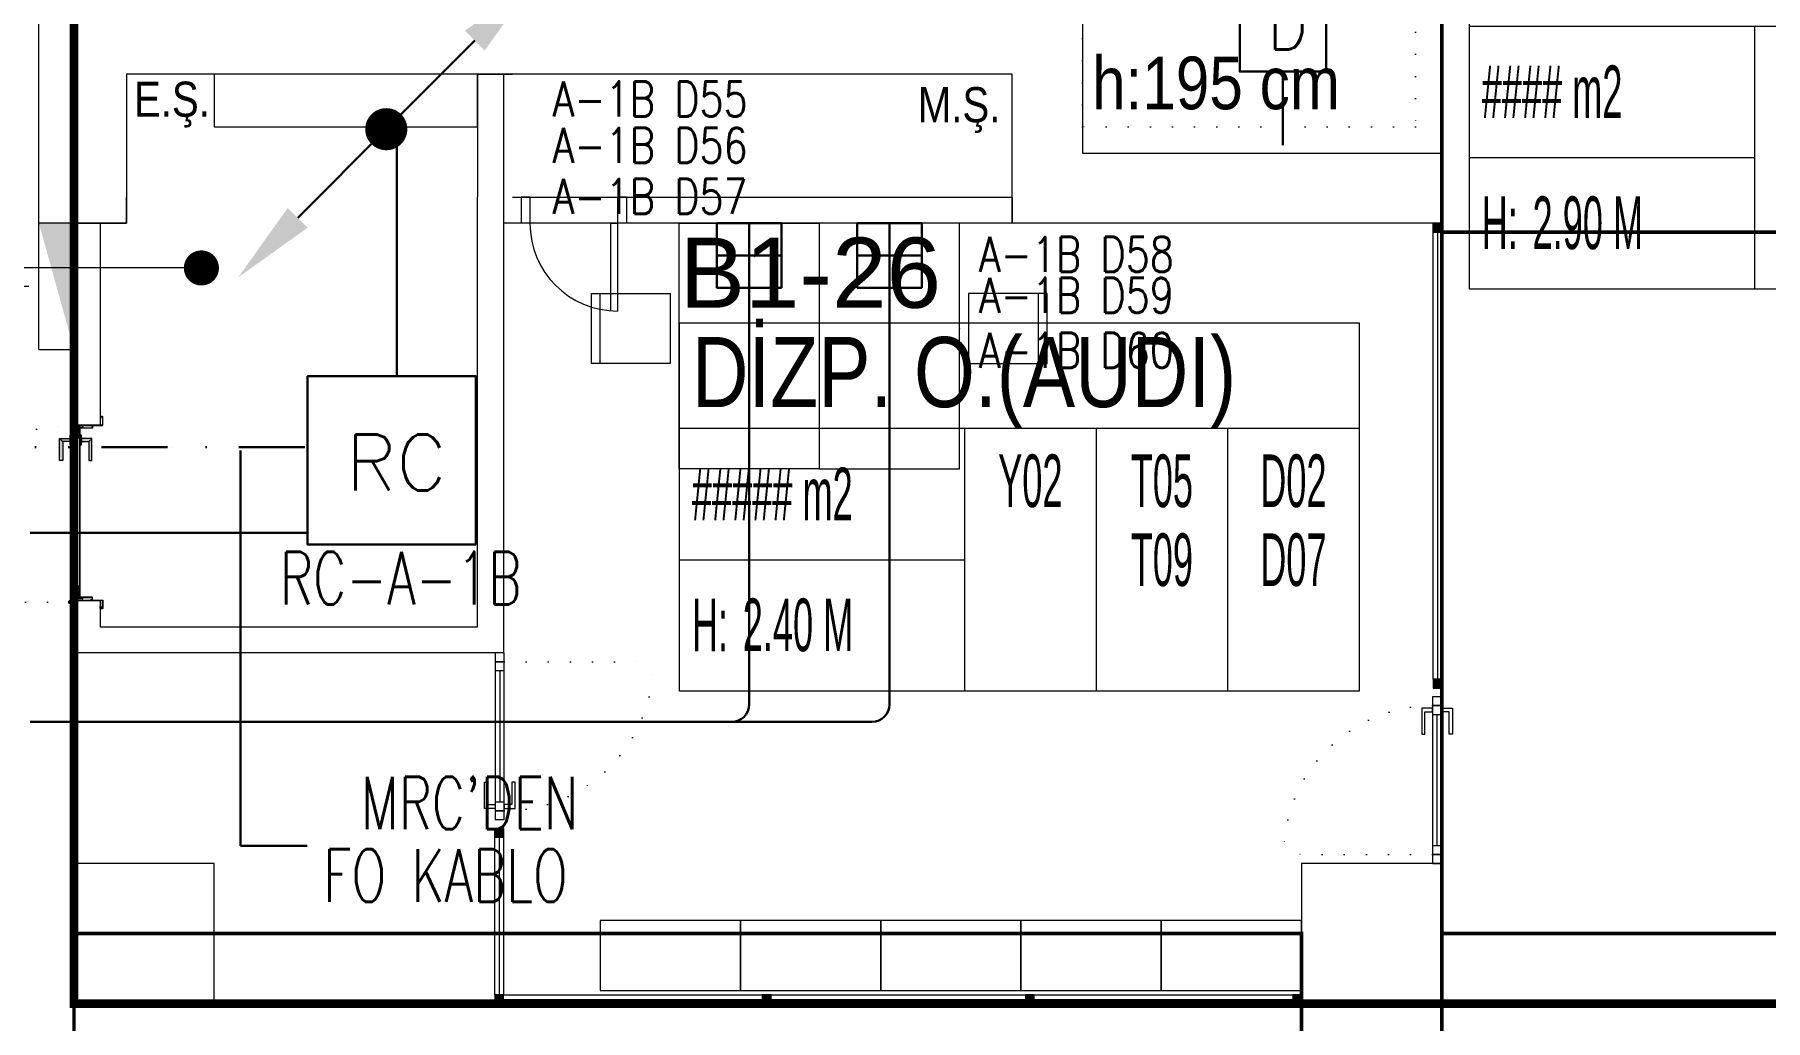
# Model space of a CAD drawing. Header units: metres. Extents: x -13621 to 152406, y -16073 to 22221.
# Drawn here: x 64418 to 65405, y 1591 to 2153 of the extents above; entities that cross this region are included whole.
import ezdxf
from ezdxf.enums import TextEntityAlignment as Align
from ezdxf.xclip import XClip

# ---------------------------------------------------------------- set-up
doc = ezdxf.new("R2010")
doc.units = ezdxf.units.M
doc.header["$LTSCALE"] = 100
doc.header["$MEASUREMENT"] = 0
doc.header["$XCLIPFRAME"] = 0
for name, pattern in [('DIVIDE2', [0.625, 0.25, -0.125, 0, -0.125, 0, -0.125]), ('DOT2', [0.125, 0, -0.125]), ('DOT5', [0.75, 0, -0.75]), ('HIDDEN', [0.375, 0.25, -0.125])]:
    doc.linetypes.add(name, pattern=pattern)
doc.layers.get('0').update_dxf_attribs({"color": 9, "lineweight": 9})
for name, color, linetype, lineweight in [('00', 9, 'Continuous', 9), ('01', 9, 'Continuous', 9), ('05', 9, 'Continuous', 9), ('05S', 9, 'Continuous', 9), ('06B', 9, 'Continuous', 9), ('06D', 9, 'Continuous', 9), ('10', 9, 'Continuous', 9), ('15', 9, 'Continuous', 9), ('20', 9, 'DOT2', 9), ('21', 9, 'Continuous', 9), ('21_mahal200', 9, 'Continuous', 9), ('32-ekipman', 9, 'Continuous', 9), ('Data  Tavan', 170, 'Continuous', 30), ('E-DAHİLİ DOME KAMERA', 7, 'Continuous', 30), ('E-DAHİLİ KAMERA', 7, 'Continuous', 30), ('E-DATA PRİZİ (RJ45)', 7, 'Continuous', 30), ('E-DATA-TEKNISYEN IS EMRI', 7, 'Continuous', 30), ('E-DUVARA MONTE PRİZ KUTUSU', 7, 'Continuous', 30), ('E-KABLO', 7, 'Continuous', 30), ('E-OK', 3, 'Continuous', 30), ('E-TELEFON  DATA RACK KABİN', 7, 'Continuous', 30), ('E-YAZI', 7, 'Continuous', 30)]:
    doc.layers.add(name, color=color, linetype=linetype, lineweight=lineweight)
doc.styles.add('Arial', font='arial.ttf', dxfattribs={"height": 2.5})
doc.styles.add('E-YAZI', font='txttw.shx')
doc.styles.add('MuuM_TEXT-STANDART', font='ARIALN.TTF')
doc.dimstyles.new('MuuM_DIM200', dxfattribs={"dimscale": 20, "dimtxt": 2, "dimasz": 1, "dimexe": 1, "dimexo": 1, "dimgap": 1, "dimtad": 1, "dimdec": 1, "dimrnd": 0.5, "dimdsep": 46, "dimtxsty": 'MuuM_TEXT-STANDART', "dimblk": 'ARCHTICK', "dimcen": 0, "dimdle": 0.15, "dimclrd": 256, "dimclre": 256, "dimclrt": 256, "dimadec": 0, "dimazin": 0, "dimtfac": 5, "dimtdec": 1, "dimtix": 1, "dimtmove": 2, "dimatfit": 3, "dimldrblk": 'DOT', "dimfxl": 3, "dimfxlon": 1, "dimtolj": 1, "dimlwd": -1, "dimlwe": -1, "dimarcsym": 0})

# ---------------------------------------------------------------- blocks, each defined once
blk = doc.blocks.new('E-DATA-TEKNISYEN IS EMRI')
at = {"layer": 'E-DATA PRİZİ (RJ45)', "color": 6}
blk.add_line((0, 0), (0, 41.99), dxfattribs=at)
blk.add_lwpolyline([(-24.58, 89.56), (24.58, 89.56), (24.58, 41.99), (-24.58, 41.99)], close=True, dxfattribs=at)
at = {"layer": 'E-DATA PRİZİ (RJ45)', "color": 6, "style": 'E-YAZI'}
for s, p in [('T.I.E', (-32.08, 140.36)), ('X3', (-17.82, 101.31)), ('D', (-8.79, 54.59))]:
    blk.add_text(s, height=25.6, rotation=0.00003, dxfattribs=at).set_placement(p)
blk = doc.blocks.new('10_DUVARA MONTE PRİZ KUTUSU')
at = {"layer": 'E-DUVARA MONTE PRİZ KUTUSU', "color": 4}
for p, q in [((0, 24.5), (0, -24.5)), ((24.5, 0), (-24.5, 0))]:
    blk.add_line(p, q, dxfattribs=at)
blk.add_lwpolyline([(-24.5, -24.5), (24.5, -24.5), (24.5, 24.5), (-24.5, 24.5)], close=True, dxfattribs=at)
blk = doc.blocks.new('100_TELEFON DATA RACK KABİN')
at = {"layer": 'E-TELEFON  DATA RACK KABİN', "color": 4}
blk.add_lwpolyline([(2.4, 0), (2.4, 4.8), (-2.4, 4.8), (-2.4, 0)], close=True, dxfattribs=at)
at = {"layer": 'E-TELEFON  DATA RACK KABİN', "color": 3, "style": 'E-YAZI'}
blk.add_text('RC', height=1.6, dxfattribs=at).set_placement((-1.312, 1.543))
blk = doc.blocks.new('*U201')
at = {"layer": 'E-OK', "color": 3, "linetype": 'Continuous'}
blk.add_line((-126.3, -126.2), (0, 0), dxfattribs=at)
at = {"layer": 'E-OK', "color": 4, "linetype": 'Continuous', "const_width": 30}
blk.add_lwpolyline([(-15, 0, 1), (15, 0, 1)], format="xyb", close=True, dxfattribs=at)
at = {"layer": 'E-OK', "color": 3, "linetype": 'Continuous'}
blk.add_solid([(-112.2, -140.4), (-140.4, -112.1), (-211.2, -211)], dxfattribs=at)
blk = doc.blocks.new('100_DAHİLİ DOME KAMERA')
at = {"layer": 'E-DAHİLİ DOME KAMERA', "color": 4}
for p, q in [((-1.936, 0.715), (-1.936, -0.689)), ((0.82, 0.715), (-1.936, 0.715)), ((0.82, -0.689), (0.82, 0.715)), ((0.82, 0.294), (2.131, 0.668)), ((2.131, 0.668), (2.131, -0.643)), ((0.82, -0.268), (2.131, -0.643)), ((-1.936, -0.689), (0.82, -0.689))]:
    blk.add_line(p, q, dxfattribs=at)
at = {"layer": 'E-DAHİLİ DOME KAMERA', "color": 4, "linetype": 'Continuous'}
blk.add_circle((0, 0), 2.566, dxfattribs=at)
at = {"layer": 'E-DAHİLİ KAMERA', "color": 4}
for q in [(13.416, 6.264), (13.416, -6.264)]:
    blk.add_line((2.566, 0), q, dxfattribs=at)
blk = doc.blocks.new('p-kolon_80x80')
blk.add_lwpolyline([(-40, -40), (40, -40), (40, 40), (-40, 40)], close=True)
blk = doc.blocks.new('1.bod.mimari.elk')
at = {"layer": '01'}
blk.add_lwpolyline([(8420, -6585), (8420, -6500), (8420, -6460), (8420, -6150), (9220, -6150), (9220, -6190), (8470, -6190), (8470, -6460), (9015, -6460), (9015, -6545), (9220, -6545), (9220, -6585), (8975, -6585), (8975, -6500), (8470, -6500)], dxfattribs=at)
for p in [(8480, -6990), (9180, -6990)]:
    blk.add_blockref('p-kolon_80x80', p, dxfattribs=at)
blk = doc.blocks.new('p-işyeri')
at = {"color": 0, "const_width": 2}
blk.add_lwpolyline([(200, 0), (200, 700), (-200, 700), (-200, 0)], close=True, dxfattribs=at)
blk = doc.blocks.new('gr-p-birim')
blk.add_lwpolyline([(-0.5, -0.5), (0.5, -0.5), (0.5, 0.5), (-0.5, 0.5)], close=True)
blk = doc.blocks.new('gr-p-barel kilitli kapı kolu')
at = {"layer": '05S'}
h = blk.add_hatch(color=256, dxfattribs=at)
h.paths.add_polyline_path([(1.3, 0.8), (-1.3, 0.8), (-1.3, 0.7), (1.3, 0.7)])
h.paths.add_polyline_path([(2.75, 0.7), (-2.75, 0.7), (-2.75, 0), (2.75, 0)])
h.paths.add_polyline_path([(-11.7, 4.9), (-11.7, 6.7), (0.9, 6.7), (0.9, 0.8), (-0.9, 0.8), (-0.9, 4.9)])
at = {"flags": 128}
for points in [[(-0.9, 0.8), (-0.9, 4.9), (-11.7, 4.9), (-11.7, 6.7), (0.9, 6.7), (0.9, 0.8)], [(-0.8, 5), (0.8, 6.6)]]:
    blk.add_lwpolyline(points, dxfattribs=at)
blk.add_lwpolyline([(-2.75, 0), (-2.75, 0.7), (2.75, 0.7), (2.75, 0)])
blk.add_lwpolyline([(-1.3, 0.7), (1.3, 0.7), (1.3, 0.8), (-1.3, 0.8)], close=True)
blk = doc.blocks.new('prf-scr2')
at = {"linetype": 'DOT2', "ltscale": 10}
blk.add_line((0, 0.19), (0, -1.06), dxfattribs=at)
for p, q in [((0.09, -0.24), (-0.09, -0.2)), ((-0.09, -0.24), (0.09, -0.28)), ((0.09, -0.32), (-0.09, -0.28)), ((-0.09, -0.32), (0.09, -0.36)), ((0.09, -0.4), (-0.09, -0.36)), ((-0.09, -0.4), (0.09, -0.44)), ((0.09, -0.48), (-0.09, -0.44)), ((-0.09, -0.48), (0.09, -0.52)), ((0.09, -0.56), (-0.09, -0.52)), ((-0.09, -0.56), (0.09, -0.6)), ((0.09, -0.64), (-0.09, -0.6)), ((-0.09, -0.64), (0.09, -0.68)), ((0.09, -0.72), (-0.09, -0.68)), ((-0.09, -0.72), (0.09, -0.76)), ((0.06, -0.84), (-0.08, -0.76)), ((-0.07, -0.8), (0.06, -0.84)), ((0.09, -0.17), (0, -0.15)), ((0, -0.18), (0.09, -0.2))]:
    blk.add_line(p, q)
blk.add_lwpolyline([(0.23, 0), (-0.23, 0), (-0.23, -0.01), (-0.12, -0.14), (0.12, -0.14), (0.23, -0.01), (0.23, 0)], close=True)
for points in [[(0.23, -0.01), (-0.23, -0.01)], [(-0.09, -0.14), (-0.09, -0.2), (-0.12, -0.22), (-0.12, -0.23), (-0.09, -0.24), (-0.09, -0.28), (-0.12, -0.3), (-0.12, -0.31), (-0.09, -0.32), (-0.09, -0.36), (-0.12, -0.38), (-0.12, -0.39), (-0.09, -0.4), (-0.09, -0.44), (-0.12, -0.46), (-0.12, -0.46), (-0.09, -0.48), (-0.09, -0.52), (-0.12, -0.54), (-0.12, -0.54), (-0.09, -0.56), (-0.09, -0.6), (-0.12, -0.62), (-0.12, -0.62), (-0.09, -0.64), (-0.09, -0.68), (-0.12, -0.69), (-0.12, -0.7), (-0.09, -0.72), (-0.09, -0.73), (-0.08, -0.76), (-0.1, -0.77), (-0.1, -0.78), (-0.07, -0.8), (-0.01, -0.94), (0, -0.95), (0.01, -0.94), (0.08, -0.76), (0.09, -0.76), (0.12, -0.74), (0.12, -0.73), (0.09, -0.72), (0.09, -0.68), (0.12, -0.66), (0.12, -0.66), (0.09, -0.64), (0.09, -0.6), (0.12, -0.58), (0.12, -0.58), (0.09, -0.56), (0.09, -0.52), (0.12, -0.5), (0.12, -0.5), (0.09, -0.48), (0.09, -0.44), (0.12, -0.43), (0.12, -0.42), (0.09, -0.4), (0.09, -0.36), (0.12, -0.35), (0.12, -0.34), (0.09, -0.32), (0.09, -0.28), (0.12, -0.27), (0.12, -0.26), (0.09, -0.24), (0.09, -0.2), (0.12, -0.19), (0.12, -0.18), (0.09, -0.17), (0.09, -0.14)]]:
    blk.add_lwpolyline(points)
blk = doc.blocks.new('K-SAC-01')
at = {"layer": '10'}
for points in [[(-4.6, 16.2, -0.414214), (-4.5, 16.3), (-0.1, 16.3, -0.414214), (0, 16.2), (0, 5.9), (0.2, 5.9), (0.2, 16.2, 0.414214), (-0.1, 16.5), (-4.5, 16.5, 0.414214), (-4.8, 16.2), (-4.8, 15.3, 0.414214), (-4.5, 15), (-3.4, 15), (-3.4, 15.2), (-4.5, 15.2, -0.414214), (-4.6, 15.3)], [(0.2, 10.3, -0.414214), (0.5, 10.6), (1.5, 10.6, -0.414214), (1.8, 10.3), (1.8, 3.9, -0.414214), (1.5, 3.6, -0.414214), (1.2, 3.9), (1.2, 4.8), (0.2, 4.8), (0.2, -1.2, -0.414214), (-0.1, -1.5), (-4.5, -1.5, -0.414214), (-4.8, -1.2), (-4.8, -0.3, -0.414214), (-4.5, 0), (-3.4, 0), (-3.4, -0.2), (-4.5, -0.2, 0.414214), (-4.6, -0.3), (-4.6, -1.2, 0.414214), (-4.5, -1.3), (-0.1, -1.3, 0.414214), (0, -1.2), (0, 5), (1.4, 5), (1.4, 3.9, 0.414214), (1.5, 3.8, 0.414214), (1.6, 3.9), (1.6, 10.3, 0.414214), (1.5, 10.4), (0.5, 10.4, 0.414214), (0.4, 10.3), (0.4, 9.4), (0.2, 9.4)], [(99.8, 10.3, 0.414214), (99.5, 10.6), (98.5, 10.6, 0.414214), (98.2, 10.3), (98.2, 3.9, 0.414214), (98.5, 3.6, 0.414214), (98.8, 3.9), (98.8, 4.8), (99.8, 4.8), (99.8, -1.2, 0.414214), (100.1, -1.5), (104.5, -1.5, 0.414214), (104.8, -1.2), (104.8, -0.3, 0.414214), (104.5, 0), (103.4, 0), (103.4, -0.2), (104.5, -0.2, -0.414214), (104.6, -0.3), (104.6, -1.2, -0.414214), (104.5, -1.3), (100.1, -1.3, -0.414214), (100, -1.2), (100, 5), (98.6, 5), (98.6, 3.9, -0.414214), (98.5, 3.8, -0.414214), (98.4, 3.9), (98.4, 10.3, -0.414214), (98.5, 10.4), (99.5, 10.4, -0.414214), (99.6, 10.3), (99.6, 9.4), (99.8, 9.4)], [(104.6, 16.2, 0.414214), (104.5, 16.3), (100.1, 16.3, 0.414214), (100, 16.2), (100, 5.9), (99.8, 5.9), (99.8, 16.2, -0.414214), (100.1, 16.5), (104.5, 16.5, -0.414214), (104.8, 16.2), (104.8, 15.3, -0.414214), (104.5, 15), (103.4, 15), (103.4, 15.2), (104.5, 15.2, 0.414214), (104.6, 15.3)], [(-0.38, -2.01), (1, -1.37), (1, 1.5), (1.2, 1.5), (1.2, -1.5), (-0.27, -2.18, -14.796002)]]:
    blk.add_lwpolyline(points, format="xyb", close=True, dxfattribs=at)
for points in [[(98.8, 0.15), (98.8, 2.15), (99.1, 2.15), (99.1, 3.19), (1.5, 3.19), (1.5, 2.15), (1.8, 2.15), (1.8, 0.15), (1.5, 0.15), (1.5, 1.85), (1.2, 1.85), (1.2, 3.49), (99.4, 3.49), (99.4, 1.85), (99.1, 1.85), (99.1, 0.15)], [(98.8, 2.15), (98.8, 0.15), (99.4, 0.15), (99.4, -1.5), (1.2, -1.5), (1.2, 0.15), (1.8, 0.15), (1.8, 2.15), (2.1, 2.15), (2.1, -0.15), (1.5, -0.15), (1.5, -1.2), (99.1, -1.2), (99.1, -0.15), (98.5, -0.15), (98.5, 2.15), (98.8, 2.15)]]:
    blk.add_lwpolyline(points, dxfattribs=at)
for points in [[(2.1, 3), (8.1, 3), (8.1, -1), (2.1, -1)], [(2.4, 2.7), (7.8, 2.7), (7.8, -0.7), (2.4, -0.7)], [(98.5, 3), (92.5, 3), (92.5, -1), (98.5, -1)], [(98.2, 2.7), (92.8, 2.7), (92.8, -0.7), (98.2, -0.7)]]:
    blk.add_lwpolyline(points, close=True, dxfattribs=at)
blk.add_circle((-0.95, -2.5), 0.55, dxfattribs=at)
at = {"layer": '20', "linetype": 'HIDDEN'}
for points in [[(-0.2, -1.3), (-0.2, 0), (-1.7, 0), (-1.7, -1.3)], [(-0.4, -1.99), (-0.4, -0.2), (-1.5, -0.2), (-1.5, -1.99)]]:
    blk.add_lwpolyline(points, dxfattribs=at)
at = {"layer": '20'}
blk.add_lwpolyline([(-0.95, -2.5), (-0.95, -102.85)], dxfattribs=at)
blk.add_arc((-0.95, -2.5), 100.35, 270, 1.51314, dxfattribs=at)
at = {"layer": '06B'}
blk.add_blockref('gr-p-barel kilitli kapı kolu', (91.4, 3.51), dxfattribs=at)
at = {"layer": '06B', "xscale": -1, "rotation": 180}
blk.add_blockref('gr-p-barel kilitli kapı kolu', (91.4, -1.51), dxfattribs=at)
at = {"layer": '10', "xscale": -1, "rotation": 90}
blk.add_blockref('prf-scr2', (1.5, 1), dxfattribs=at)
at = {"layer": '10', "rotation": 270}
blk.add_blockref('prf-scr2', (99.1, 1.22), dxfattribs=at)
blk = doc.blocks.new('p-al-01')
at = {"layer": '06B'}
for points in [[(27.05, 4.35), (27.05, 10.6), (42.05, 10.6), (42.05, 8.72), (29.3, 8.72), (29.3, 8.72), (29.3, 4.35), (27.05, 4.35)], [(27.05, -0.65), (27.05, -6.9), (42.05, -6.9), (42.05, -5.03), (29.3, -5.03), (29.3, -5.03), (29.3, -0.65), (27.05, -0.65)]]:
    blk.add_lwpolyline(points, dxfattribs=at)
at = {"layer": '06D'}
for p, q in [((115.67, 4.35), (28.8, 4.35)), ((28.8, -0.65), (115.67, -0.65))]:
    blk.add_line(p, q, dxfattribs=at)
at = {"layer": '10'}
for points in [[(25.67, -0.65), (25.67, 4.35), (20.67, 4.35), (20.67, -0.65)], [(30.67, -0.65), (30.67, 4.35), (25.67, 4.35), (25.67, -0.65)], [(110.67, -0.65), (110.67, 4.35), (105.67, 4.35), (105.67, -0.65)], [(115.67, -0.65), (115.67, 4.35), (110.67, 4.35), (110.67, -0.65)]]:
    blk.add_lwpolyline(points, close=True, dxfattribs=at)
at = {"layer": '15'}
blk.add_lwpolyline([(105.67, 1.85), (30.67, 1.85)], dxfattribs=at)
at = {"layer": '20'}
blk.add_lwpolyline([(110.67, -0.65), (110.67, -85.65)], dxfattribs=at)
blk.add_arc((110.67, -0.65), 85, 180, 270, dxfattribs=at)
blk = doc.blocks.new('prf-10x10')
blk.add_lwpolyline([(-5, -5), (5, -5), (5, 5), (-5, 5)], close=True)
at = {"color": 255}
blk.add_solid([(-5, -5), (5, -5), (-5, 5), (5, 5)], dxfattribs=at)
at = {"layer": '10'}
blk.add_point((0, 0), dxfattribs=at)
blk = doc.blocks.new('YD-72-20')
at = {"linetype": 'Continuous'}
for p, q in [((0, 0.7139), (-0.0282, 0.6343)), ((0, 0.7139), (0.0282, 0.6343)), ((0, 0.4335), (0, 0.7139)), ((0.225, 0.3547), (0, 0.4335)), ((-0.225, 0.3547), (0.225, 0.3547)), ((-0.225, 0.3547), (0, 0.276)), ((0, 0.058), (0, 0.276)), ((0.36, 0), (-0.36, 0)), ((0.36, 0), (0.36, -0.2))]:
    blk.add_line(p, q, dxfattribs=at)
blk.add_solid([(0.36, -0.2), (-0.36, 0), (-0.36, -0.2)])
blk = doc.blocks.new('b1 yan.dol')
at = {"xscale": -100, "yscale": 100, "zscale": 100, "rotation": 90}
blk.add_blockref('YD-72-20', (64420, -17502.42), dxfattribs=at)
blk = doc.blocks.new('p-sandalye')
blk.add_line((-45, 20), (-45, -20))
blk.add_lwpolyline([(-5, 20), (-50, 20), (-50, -20), (-5, -20)], close=True)
blk.add_point((0, 0.11))
blk = doc.blocks.new('p-masa_servis')
at = {"linetype": 'DOT5'}
blk.add_lwpolyline([(0, 0), (0, 0)], dxfattribs=at)
blk.add_lwpolyline([(0, 0), (0, -80), (140, -80), (140, 0)], close=True)
for p, rotation in [((60, 0), 270), ((50, -110.11), 2.073722e-10)]:
    blk.add_blockref('p-sandalye', p, dxfattribs=dict(rotation=rotation))
blk = doc.blocks.new('_ArchTick')
at = {"color": 0, "linetype": 'ByBlock', "const_width": 0.15}
blk.add_lwpolyline([(-0.5, -0.5), (0.5, 0.5)], dxfattribs=at)
blk = doc.blocks.new('_Dot')
at = {"color": 0, "linetype": 'ByBlock', "lineweight": -2}
blk.add_line((-0.5, 0), (-1, 0), dxfattribs=at)
at = {"color": 0, "linetype": 'ByBlock', "const_width": 0.5}
blk.add_lwpolyline([(-0.25, 0, 1), (0.25, 0, 1)], format="xyb", close=True, dxfattribs=at)
blk = doc.blocks.new('0_roomno2')
blk.add_lwpolyline([(19.375, -10.5), (0, -10.5), (0, 0), (19.375, 0)], close=True)
for points in [[(0, -3), (19.375, -3)], [(8.125, -3), (8.125, -10.5)], [(11.875, -3), (11.875, -10.5)], [(15.625, -3), (15.625, -10.5)], [(0, -6.75), (8.125, -6.75)]]:
    blk.add_lwpolyline(points)
at = {"style": 'MuuM_TEXT-STANDART', "width": 0.6}
blk.add_text('H:', height=1.5, dxfattribs=at).set_placement((0.35, -8.608), align=Align.MIDDLE_LEFT)
at = {"style": 'Arial'}
blk.add_attdef('ODANO', (0, 1.17), '', height=2, dxfattribs=at)
blk.add_attdef('MEKANADI', text='', height=2, dxfattribs=at).set_placement((0.35, -3), align=Align.BOTTOM_LEFT)
at = {"style": 'MuuM_TEXT-STANDART', "width": 0.6}
for tag, p in [('YER01', (10, -4.5)), ('TAVAN01', (13.75, -4.5)), ('DUVAR01', (17.5, -4.5)), ('YER02', (10, -6.75)), ('TAVAN02', (13.75, -6.75)), ('DUVAR02', (17.5, -6.75)), ('YER03', (10, -9)), ('TAVAN03', (13.75, -9)), ('DUVAR03', (17.5, -9))]:
    blk.add_attdef(tag, text='', height=1.5, dxfattribs=at).set_placement(p, align=Align.MIDDLE_CENTER)
for tag, p in [('M2', (0.35, -4.875)), ('TEMIZTAVANYUKSEKLIGI', (1.8, -8.608))]:
    blk.add_attdef(tag, text='', height=1.5, dxfattribs=at).set_placement(p, align=Align.MIDDLE_LEFT)
blk = doc.blocks.new('ttttttttttttt')
for points in [[(3983.49, -30733.6), (3983.49, -30748.6)], [(3988.49, -30733.6), (3983.49, -30733.6)], [(3988.49, -30733.6), (3988.49, -30748.6)], [(4043.49, -30733.6), (4038.49, -30733.6)], [(4038.49, -30733.6), (4038.49, -30748.6)], [(4043.49, -30733.6), (4043.49, -30748.6)], [(3988.49, -30748.6), (3983.49, -30748.6)], [(4034.49, -30748.6), (3988.49, -30748.6)], [(4034.49, -30748.6), (4034.49, -30798.6)], [(4034.49, -30748.6), (4038.49, -30748.6)], [(4043.49, -30748.6), (4038.49, -30748.6)], [(4038.49, -30748.6), (4038.49, -30798.6)]]:
    blk.add_lwpolyline(points)
blk.add_arc((4038.49, -30748.6), 50, 180, 270)
blk = doc.blocks.new('1.bod.mimari1.elk')
at = {"layer": '00'}
for p, q in [((8670, -6500), (8690, -6500)), ((8685, -6500), (8685, -6830)), ((8470, -6585), (8470, -6570)), ((8670, -6815), (8670, -6570)), ((8690, -6570), (8975, -6570)), ((8975, -6570), (8975, -6585)), ((8440, -6700), (8440, -6585)), ((8440, -6585), (8470, -6585)), ((8455, -6585), (8455, -6700)), ((8975, -6585), (8685, -6585)), ((8455, -6700), (8440, -6700)), ((8440, -6830), (8440, -6800)), ((8440, -6800), (8455, -6800)), ((8455, -6800), (8455, -6815)), ((8455, -6815), (8670, -6815)), ((8455, -6830), (8440, -6830)), ((8685, -6830), (8455, -6830)), ((8455, -6830), (8455, -6830))]:
    blk.add_line(p, q, dxfattribs=at)
blk.add_lwpolyline([(8670, -6500), (8670, -6570)], dxfattribs=at)
at = {"layer": '01'}
blk.add_lwpolyline([(8420, -6500), (8420, -6500), (8420, -6460), (8420, -6150), (9220, -6150), (9220, -6190), (8470, -6190), (8470, -6460), (9015, -6460), (9015, -6545), (9220, -6545), (9220, -6585), (8975, -6585), (8975, -6500), (8470, -6500), (8470, -6585), (8420, -6585), (8420, -6500)], dxfattribs=at)
at = {"layer": '06D'}
for points in [[(8670, -6500), (8520, -6500), (8520, -6530), (8670, -6530), (8670, -6500)], [(8670, -6500), (8520, -6500), (8520, -6530), (8670, -6530), (8670, -6500)], [(8680, -7025), (9135, -7025)], [(8680, -7030), (9135, -7030)]]:
    blk.add_lwpolyline(points, dxfattribs=at)
for points in [[(9215, -6585), (9220, -6585), (9220, -6845), (9215, -6845)], [(8680, -6930), (8685, -6930), (8685, -7025), (8680, -7025)]]:
    blk.add_lwpolyline(points, close=True, dxfattribs=at)
at = {"layer": '15'}
for points in [[(9217.5, -6590), (9217.5, -6845)], [(8682.5, -6935), (8682.5, -7025)], [(8680, -7027.5), (9135, -7027.5)]]:
    blk.add_lwpolyline(points, dxfattribs=at)
at = {"layer": '20', "ltscale": 2, "const_width": 5}
blk.add_lwpolyline([(9920, -7030), (8440, -7030), (8440, -6150), (9920, -6150)], close=True, dxfattribs=at)
at = {"layer": '20'}
blk.add_lwpolyline([(9015, -6350), (9205, -6350), (9205, -6530), (9015, -6530)], close=True, dxfattribs=at)
blk.add_blockref('ttttttttttttt', (4711.51, 24163.6))
at = {"xscale": -1, "rotation": 270}
blk.add_blockref('K-SAC-01', (8440, -6800), dxfattribs=at)
for p, rotation in [((8684.6, -6945.67), 90), ((9215.4, -6834.33), 270)]:
    blk.add_blockref('p-al-01', p, dxfattribs=dict(rotation=rotation))
at = {"layer": '05'}
ref = blk.add_blockref('p-masa_servis', (8785, -6585), dxfattribs=dict(at, xscale=-1, rotation=90))
XClip(ref).set_block_clipping_path([(-55.5106706136, -84.5585723777), (163.3295749435, 61.9818189005)])
ref = blk.add_blockref('p-masa_servis', (8945, -6585), dxfattribs=dict(at, rotation=270))
XClip(ref).set_block_clipping_path([(-55.5106706136, -84.5585723777), (163.3295749435, 61.9818189005)])
at = {"layer": '05', "xscale": 40, "yscale": 80, "rotation": 270}
for p in [(8780, -7002.5), (8860, -7002.5), (8940, -7002.5), (9020, -7002.5), (9100, -7002.5)]:
    blk.add_blockref('gr-p-birim', p, dxfattribs=at)
at = {"layer": '06D', "color": 89, "linetype": 'HIDDEN', "true_color": 0x2e4d23, "rotation": 90}
for p in [(9920, -6390), (9920, -6790), (9140, -7190), (9920, -7190)]:
    blk.add_blockref('p-işyeri', p, dxfattribs=at)
at = {"layer": '10', "extrusion": (0, 0, -1), "xscale": -0.5, "yscale": 0.5, "zscale": -1, "rotation": 270}
for p in [(-9217.5, -6587.5), (-9217.5, -6847.5), (-8682.5, -6932.5), (-8682.5, -7027.5)]:
    blk.add_blockref('prf-10x10', p, dxfattribs=at)
at = {"layer": '10', "xscale": 0.5, "yscale": 0.5, "rotation": 90}
for p in [(9217.5, -6847.5), (8682.5, -7027.5), (8835, -7027.5), (8985, -7027.5), (9137.5, -7027.5)]:
    blk.add_blockref('prf-10x10', p, dxfattribs=at)
at = {"layer": '21_mahal200'}
ref = blk.add_blockref('0_roomno2', (9235.73, -6412.52), dxfattribs=dict(at, xscale=20, yscale=20, zscale=20))
ref.add_attrib('ODANO', 'B1-25', (9235.73, -6403.88), dxfattribs={"layer": '0', "height": 40, "style": 'Arial'})
ref.add_attrib('MEKANADI', 'Y.G.H.', dxfattribs={"layer": '0', "height": 40, "style": 'Arial'}).set_placement((9242.73, -6472.52), align=Align.BOTTOM_LEFT)
ref.add_attrib('M2', '#### m2', dxfattribs={"layer": '0', "height": 30, "style": 'MuuM_TEXT-STANDART', "width": 0.6}).set_placement((9242.73, -6510.02), align=Align.MIDDLE_LEFT)
ref.add_attrib('TEMIZTAVANYUKSEKLIGI', '2.90 M', dxfattribs={"layer": '0', "height": 30, "style": 'MuuM_TEXT-STANDART', "width": 0.6}).set_placement((9271.73, -6584.68), align=Align.MIDDLE_LEFT)
ref.add_attrib('YER01', 'Y01', dxfattribs={"layer": '0', "height": 30, "style": 'MuuM_TEXT-STANDART', "width": 0.6}).set_placement((9435.73, -6502.52), align=Align.MIDDLE_CENTER)
ref.add_attrib('TAVAN01', 'T09', dxfattribs={"layer": '0', "height": 30, "style": 'MuuM_TEXT-STANDART', "width": 0.6}).set_placement((9510.73, -6502.52), align=Align.MIDDLE_CENTER)
ref.add_attrib('DUVAR01', 'D07', dxfattribs={"layer": '0', "height": 30, "style": 'MuuM_TEXT-STANDART', "width": 0.6}).set_placement((9585.73, -6502.52), align=Align.MIDDLE_CENTER)
ref = blk.add_blockref('0_roomno2', (8785.34, -6641.81), dxfattribs=dict(at, xscale=20, yscale=20, zscale=20))
ref.add_attrib('ODANO', 'B1-26', (8785.34, -6633.16), dxfattribs={"layer": '0', "height": 40, "style": 'Arial'})
ref.add_attrib('MEKANADI', 'DİZP. O.(AUDI)', dxfattribs={"layer": '0', "height": 40, "style": 'Arial', "width": 0.8}).set_placement((8792.34, -6701.81), align=Align.BOTTOM_LEFT)
ref.add_attrib('M2', '##### m2', dxfattribs={"layer": '0', "height": 30, "style": 'MuuM_TEXT-STANDART', "width": 0.6}).set_placement((8792.34, -6739.31), align=Align.MIDDLE_LEFT)
ref.add_attrib('TEMIZTAVANYUKSEKLIGI', '2.40 M', dxfattribs={"layer": '0', "height": 30, "style": 'MuuM_TEXT-STANDART', "width": 0.6}).set_placement((8821.34, -6813.96), align=Align.MIDDLE_LEFT)
ref.add_attrib('YER01', 'Y02', dxfattribs={"layer": '0', "height": 30, "style": 'MuuM_TEXT-STANDART', "width": 0.6}).set_placement((8985.34, -6731.81), align=Align.MIDDLE_CENTER)
ref.add_attrib('TAVAN01', 'T05', dxfattribs={"layer": '0', "height": 30, "style": 'MuuM_TEXT-STANDART', "width": 0.6}).set_placement((9060.34, -6731.81), align=Align.MIDDLE_CENTER)
ref.add_attrib('DUVAR01', 'D02', dxfattribs={"layer": '0', "height": 30, "style": 'MuuM_TEXT-STANDART', "width": 0.6}).set_placement((9135.34, -6731.81), align=Align.MIDDLE_CENTER)
ref.add_attrib('TAVAN02', 'T09', dxfattribs={"layer": '0', "height": 30, "style": 'MuuM_TEXT-STANDART', "width": 0.6}).set_placement((9060.34, -6776.81), align=Align.MIDDLE_CENTER)
ref.add_attrib('DUVAR02', 'D07', dxfattribs={"layer": '0', "height": 30, "style": 'MuuM_TEXT-STANDART', "width": 0.6}).set_placement((9135.34, -6776.81), align=Align.MIDDLE_CENTER)
at = {"layer": '32-ekipman'}
blk.add_blockref('b1 yan.dol', (-56000, 10881.42), dxfattribs=at)
at = {"layer": '21', "style": 'MuuM_TEXT-STANDART'}
for s, height, p in [('h:195 cm', 30, (9020.53, -6519.94)), ('E.Ş.', 20, (8474.18, -6524.22)), ('M.Ş.', 20, (8921.17, -6527.33))]:
    blk.add_text(s, height=height, dxfattribs=at).set_placement(p)
at = {"layer": '21_mahal200'}
blk.add_leader([(8512.63, -6610.45), (8350.71, -6610.45)], dimstyle='MuuM_DIM200', override={"dimasz": 1, "dimfxl": 10}, dxfattribs=at)

msp = doc.modelspace()

# ---------------------------------------------------------------- linework, layer by layer
at = {"layer": 'Data  Tavan'}
for p, q in [((64624.06, 2098.68), (64624.06, 1957.77)), ((64825, 2008.28), (64825, 1770.67)), ((64905, 2008.28), (64905, 1770.67)), ((64573.18, 1868.57), (64415.05, 1868.57)), ((64415.05, 1760.67), (64726.41, 1760.67)), ((64815, 1760.67), (64723.8, 1760.67)), ((64895, 1760.67), (64782.45, 1760.67))]:
    msp.add_line(p, q, dxfattribs=at)
for centre, start, end in [((64415.05, 1770.67), 180, 180), ((64815, 1770.67), 270, 0), ((64895, 1770.67), 270, 0)]:
    msp.add_arc(centre, 10, start, end, dxfattribs=at)
at = {"layer": 'E-KABLO', "color": 6, "linetype": 'DIVIDE2', "ltscale": 1.5}
for p, q in [((64493.22, 1917.32), (64376.42, 1917.32)), ((64571.54, 1917.32), (64488.7, 1917.32))]:
    msp.add_line(p, q, dxfattribs=at)
at = {"layer": 'E-YAZI', "color": 3}
for p, q in [((64534.87, 1690.02), (64534.87, 1915.43)), ((64572.96, 1690.02), (64534.87, 1690.02))]:
    msp.add_line(p, q, dxfattribs=at)

# ---------------------------------------------------------------- block references
at = {"layer": '06D'}
for name in ['1.bod.mimari.elk', '1.bod.mimari1.elk']:
    msp.add_blockref(name, (56000, 8630), dxfattribs=at)
at = {"layer": 'E-DAHİLİ DOME KAMERA', "xscale": 31.24999999833671, "yscale": 31.24999999833671, "zscale": 31.24999999833671, "rotation": 208.0502446609114}
msp.add_blockref('100_DAHİLİ DOME KAMERA', (65760.48, 2452.79), dxfattribs=at)
at = {"layer": 'E-DATA-TEKNISYEN IS EMRI', "color": 1}
msp.add_blockref('E-DATA-TEKNISYEN IS EMRI', (65129.38, 2089.52), dxfattribs=at)
at = {"layer": 'E-DUVARA MONTE PRİZ KUTUSU', "color": 3, "xscale": -0.75, "yscale": 0.75, "zscale": 0.75, "rotation": 180}
for p in [(64825, 2026.64), (64905, 2026.64)]:
    msp.add_blockref('10_DUVARA MONTE PRİZ KUTUSU', p, dxfattribs=at)
at = {"layer": 'E-OK', "xscale": -0.4, "yscale": 0.4, "zscale": 0.4}
for rotation in [90, 270]:
    msp.add_blockref('*U201', (64618.06, 2098.68), dxfattribs=dict(at, rotation=rotation))
at = {"layer": 'E-TELEFON  DATA RACK KABİN', "xscale": 20, "yscale": 20, "zscale": 20}
msp.add_blockref('100_TELEFON DATA RACK KABİN', (64621.18, 1861.77), dxfattribs=at)

# ---------------------------------------------------------------- texts
at = {"layer": 'E-YAZI', "color": 6, "style": 'E-YAZI', "width": 0.8}
for s, p in [('A-1B D55', (64713.02, 2105.92)), ('A-1B D56', (64713.02, 2079.41)), ('A-1B D57', (64713.02, 2050.37)), ('A-1B D58', (64956.08, 2017.26)), ('A-1B D59', (64956.08, 1993.99)), ('A-1B D60', (64956.08, 1962.62))]:
    msp.add_text(s, height=20, dxfattribs=at).set_placement(p)
at = {"layer": 'E-YAZI', "color": 3, "style": 'E-YAZI', "width": 0.7}
for s, p in [('RC-A-1B', (64557.44, 1827.68)), ("MRC'DEN", (64603.54, 1699.45)), ('FO KABLO', (64582.03, 1658.08))]:
    msp.add_text(s, height=30, dxfattribs=at).set_placement(p)

doc.saveas('drawing.dxf')
